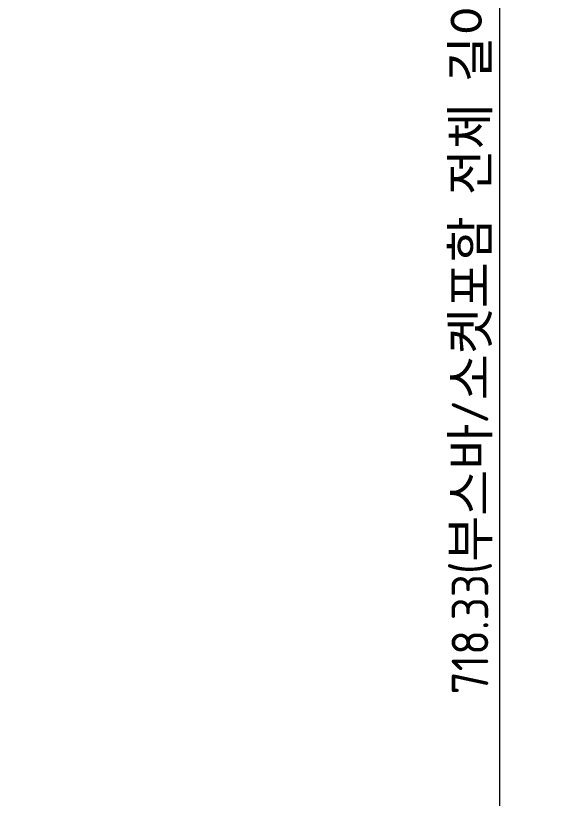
# Model space of a CAD drawing. Header units: millimetres. Extents: x 0 to 2102, y 0 to 1485.
# Drawn here: x 538.8 to 723.4, y 375.7 to 642.7 of the extents above; entities that cross this region are included whole.
import ezdxf

# ---------------------------------------------------------------- set-up
doc = ezdxf.new("R2010")
doc.units = ezdxf.units.MM
doc.header["$LTSCALE"] = 2.5
doc.layers.add('치수(ISO)', color=2, linetype='Continuous', lineweight=5)
doc.styles.add('치수 텍스트_PSTEK_POSCO', font='isocp.shx')
doc.dimstyles.new('치수_PSTEK_POSCO', dxfattribs={"dimscale": 2.5, "dimtxt": 5, "dimasz": 2.5, "dimexe": 2, "dimexo": 2.5, "dimgap": 1, "dimtad": 1, "dimrnd": 1e-08, "dimdsep": 46, "dimtxsty": '치수 텍스트_PSTEK_POSCO', "dimcen": 0.09, "dimdle": 10, "dimclrd": 7, "dimclre": 7, "dimclrt": 2, "dimadec": 1, "dimazin": 2, "dimtfac": 1, "dimtmove": 0, "dimatfit": 3, "dimfxl": 0, "dimtolj": 1, "dimlwd": -1, "dimlwe": -1, "dimarcsym": 0})

# ---------------------------------------------------------------- blocks, each defined once
blk = doc.blocks.new('*D27')
at = {"layer": 'Defpoints', "color": 0}
for p in [(372.85, 909.72), (703.81, 909.72), (569.35, 191.39)]:
    blk.add_point(p, dxfattribs=at)
at = {"layer": '치수(ISO)', "color": 7}
for p, q in [((379.1, 909.72), (708.81, 909.72)), ((703.81, 197.64), (703.81, 903.47)), ((575.6, 191.39), (708.81, 191.39))]:
    blk.add_line(p, q, dxfattribs=at)
for points in [[(702.76, 903.47), (704.85, 903.47), (703.81, 909.72)], [(702.76, 197.64), (704.85, 197.64), (703.81, 191.39)]]:
    blk.add_solid(points, dxfattribs=at)
at = {"layer": '치수(ISO)', "color": 2, "insert": (694.29, 411.15), "char_height": 12.5, "attachment_point": 4, "rotation": 90, "style": '치수 텍스트_PSTEK_POSCO'}
blk.add_mtext('\\A1;718.33(부스바/소켓포함 전체 길이)', dxfattribs=at)

msp = doc.modelspace()

# ---------------------------------------------------------------- dimensions: what is measured, and where the dimension line sits
at = {"layer": '치수(ISO)', "color": 7}
dim = msp.add_linear_dim(base=(703.806, 909.719), p1=(569.346, 191.393), p2=(372.846, 909.719), angle=270, text='<>(부스바/소켓포함 전체 길이)', dimstyle='치수_PSTEK_POSCO', override={"dimdec": 2, "dimtp": 0, "dimtm": 0, "dimtdec": 2, "dimtofl": 0, "dimatfit": 1}, dxfattribs=at)
dim.commit()
dim.dimension.update_dxf_attribs({"geometry": '*D27', "text_midpoint": (703.806, 540.567), "dimtype": 160})

doc.saveas('drawing.dxf')
